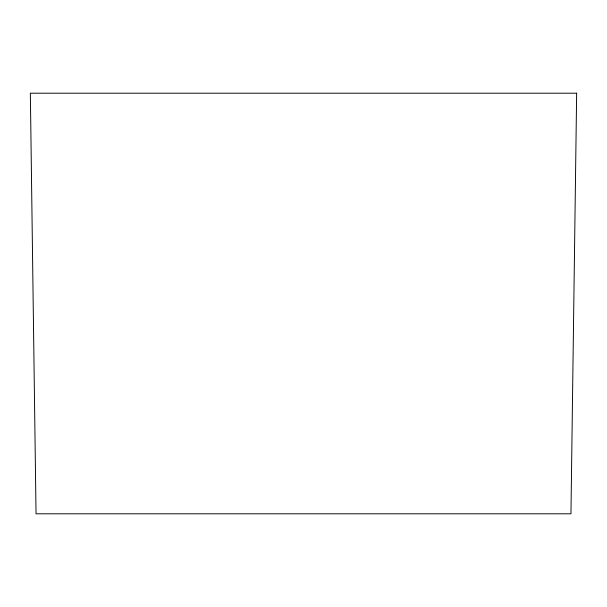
<?xml version="1.0" encoding="UTF-8"?>
<svg xmlns="http://www.w3.org/2000/svg" width="607" height="607" viewBox="0 0 607 607"><rect width="100%" height="100%" fill="white"/><g stroke="black" fill="none" stroke-linecap="round" stroke-linejoin="round"><path stroke-width="0.91" d="M576.65 93.205L570.959 513.795L36.041 513.795L30.35 93.205L576.65 93.205"/></g></svg>
